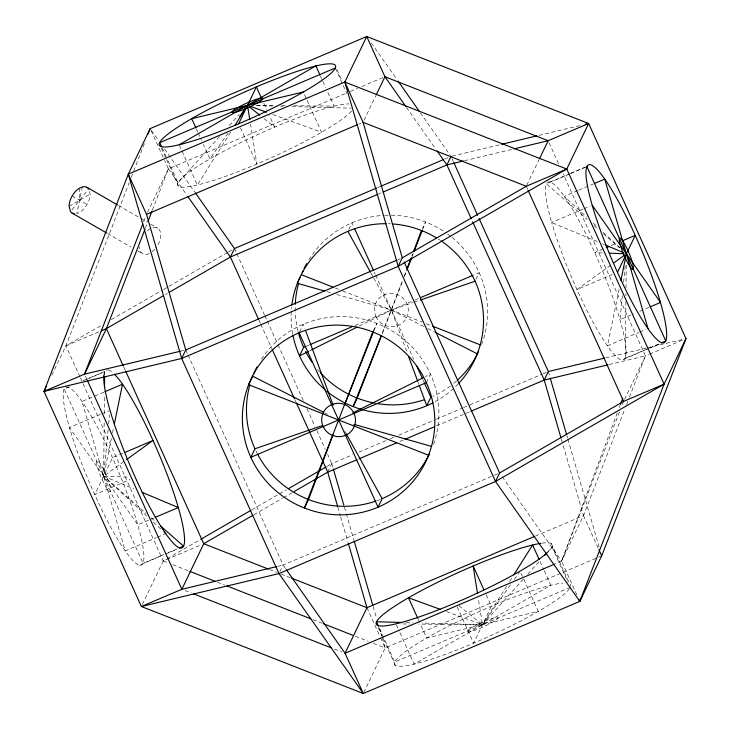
<?xml version="1.0" encoding="UTF-8"?>
<svg xmlns="http://www.w3.org/2000/svg" width="730" height="730" viewBox="0 0 730 730"><rect width="100%" height="100%" fill="white"/><g stroke="black" fill="none" stroke-linecap="round" stroke-linejoin="round"><path stroke-width="0.55" stroke-dasharray="3.65 2.74" d="M104.171 422.825L103.633 476.17L146.712 516.028M104.262 413.737L104.445 395.578M104.655 375.147L104.682 371.743L83.913 380.576M625.893 301.508L625.318 358.257L659.591 343.684M625.948 295.832L625.966 293.56M626.03 287.885L626.267 264.05M108.113 429.632L103.633 476.17L146.155 513.391M108.66 423.957L109.537 414.877M622.325 295.832L620.025 319.667L633.53 313.918M623.639 282.209L625.281 265.182M82.326 186.935L76.887 213.525A14.865 8.587 -60 0 0 90.118 194.162L89.06 189.681M111.362 438.511L103.633 476.17L133.709 488.808M112.502 432.972L113.634 427.433M619.095 289.281L607.488 345.774L638.65 332.515M617.306 412.888L561.607 561.16L577.01 595.215M619.314 407.55L620.108 405.415M402.23 281.388L381.836 334.167M404.238 276.086L406.236 270.784M411.857 255.938L412.66 253.821M51.803 375.184L65.901 345.837L129.219 182.637M131.272 177.344L133.334 172.043M133.745 170.984L144.43 143.436M143.646 221.792L145.699 216.5M145.407 228.089L147.46 222.805M152.387 210.103L168.393 168.84L164.661 160.582M382.137 333.92L402.714 280.868M404.347 276.661L406.391 271.405M412.103 256.677L413.326 253.52M422.716 229.329L425.572 221.966L422.387 228.6M619.487 411.976L561.607 561.16L555.329 563.825M622.361 404.566L623.593 401.39M502.222 476.681L561.607 561.16L583.48 515.617L624.935 408.754M626.577 404.52L627.809 401.345M629.452 397.111L645.466 355.848L563.113 173.822M373.942 330.745L376.853 323.399L372.765 331.922M147.496 212.357L168.393 168.84L346.221 93.203M364.024 120.268L375.685 95.977M142.323 604.476L163.228 560.959L166.185 559.253M299.601 331.831L303.242 324.257L304.812 328.509M348.767 229.448L351.951 222.823L353.813 226.93M279.909 571.69L283.085 565.066L493.343 475.641M327.715 472.155L331.803 463.632L352.727 454.735M426.366 382.648L430.454 374.125L425.407 376.643M475.987 279.325L479.172 272.691L473.925 274.927M526.75 185.256L538.904 159.952M363.768 692.487L385.157 647.957L597.505 557.638M624.561 399.374L645.466 355.848L648.578 354.524M230.607 132.203L197.392 185.018L179.653 145.799M506.638 586.272L482.484 624.679L418.719 624.095M509.659 581.472L512.077 577.631M228.079 133.043L209.93 158.912L203.396 144.458M510.343 584.949L482.484 624.679L422.086 623.019M514.239 579.41L519.422 572.019M71.905 209.811L88.713 188.906M219.538 136.519L177.956 182.892L167.69 160.189M229.366 125.56L239.203 114.592M523.31 579.145L482.484 624.679L446.541 611.612M527.845 574.09L539.187 561.443M547.509 552.163L552.044 547.108L567.913 582.193M123.744 461.634L103.633 476.17L129.621 477.183M610.827 265.063L577.001 289.518L612.315 274.498M69.094 206.298L90.118 194.162M79.935 376.863L65.901 345.837L102.373 324.777M111.252 319.658L162.516 290.056M163.502 289.491L227.577 252.489M228.563 251.923L233.49 249.076M165.445 294.518L167.416 293.387M167.17 558.687L199.701 539.899M251.95 509.741L278.568 494.374M279.553 493.799L286.452 489.821M326.876 466.479L331.803 463.632L327.597 454.325M253.912 514.76L282.455 498.289M283.432 497.714L292.292 492.604M309.639 350.838L311.655 349.825M359.105 326.146L391.408 310.022L412.861 302.64M350.409 91.423L357.727 88.312M361.916 86.532L384.929 76.741M358.868 124.073L360.958 123.178M377.784 187.555L380.923 186.223M444.725 159.085L447.864 157.744M378.925 193.851L381.014 192.966M65.901 345.837L99.143 331.694M83.393 380.54L107.283 370.375M550.055 182.053L569.783 173.658M570.823 173.22L585.369 167.033M69.368 386.763L64.176 388.971L143.08 563.368L163.849 554.535M569.263 174.142L546.414 183.86L587.239 219.593M570.303 173.704L586.92 166.632M398.105 259.624L400.195 258.73M103.815 392.183L82.006 401.454L125.259 550.885L156.412 537.627M577.74 190.603L564.235 196.343L586.61 217.038M578.78 190.165L593.317 183.978M100.621 414.312L69.46 427.561A96.634 15.54 67 0 0 139.439 565.175L164.369 554.572M101.662 413.873L108.934 410.78M582.859 209.2L551.697 222.458A96.634 15.54 67 0 0 621.677 360.063L648.678 348.575M583.9 208.762L590.132 206.106M305.733 346.458L308.881 345.126M355.008 325.507L414.175 300.34M415.224 299.893L418.363 298.552M122.877 453.293L112.493 457.71L94.763 494.63L130.077 479.61M603.044 249.067L594.731 252.598L602.642 252.909M611.348 245.526L616.54 243.318M154.413 517.707L137.797 524.779L69.46 427.561A96.634 15.54 67 0 1 101.981 435.774A96.634 15.54 67 0 1 139.439 565.175M639.763 311.272L649.116 307.293M157.452 537.189L164.725 534.095M639.69 332.077L645.922 329.422M358.996 452.071L386.197 440.5M390.377 438.721L394.565 436.941M398.753 435.162L435.363 419.586M436.403 419.148L462.555 408.024M463.605 407.577L468.833 405.351M469.883 404.904L542.052 374.207M543.102 373.76L547.281 371.981M399.885 441.458L404.073 439.679M436.494 425.882L469.974 411.647M168.01 552.765L177.353 548.787M165.409 554.134L176.833 549.27M649.718 348.137L662.183 342.835M80.41 377.894L163.228 560.959L200.622 545.055M649.618 354.087L683.891 339.505M494.383 475.193L499.612 472.967M535.364 536.085L583.48 515.617L562.912 444.561M598.545 557.191L601.684 555.858M570.249 587.349L394.72 662.01L379.308 627.955M413.928 302.266L419.294 300.422M452.107 156.147L500.552 144.558M539.096 135.342L579.839 125.606M464.517 160.719L511.83 149.404M180.255 351.258L184.663 350.208M605.59 357.846L646.333 348.101M647.437 347.836L683.773 339.149M609.158 364.535L645.466 355.848M277.582 566.38L283.085 565.066L285.695 568.779M256.622 105.403L274.845 105.567M281.68 105.631L285.092 105.667M294.199 105.75L334.057 106.115L327.514 91.67M402.777 623.949L409.612 624.013M256.632 105.567L272.582 106.005M280.566 106.233L282.838 106.288M291.954 106.544L351.212 108.177M406.135 622.58L412.97 622.772M326.885 291.681L331.256 292.922M336.722 294.473L391.408 310.022L423.728 326.511M272.883 114.546L321.519 132.221L303.306 91.98M335.344 288.049L338.519 289.29M342.753 290.951L422.049 322.04M426.284 323.7L430.517 325.361M269.443 569.491L276.862 572.402M281.105 574.063L290.64 577.795M163.228 560.959L167.48 562.629M172.782 564.71L188.714 570.951M217.385 582.193L224.813 585.104M312.951 619.651L322.505 623.402M355.428 636.305L368.166 641.296M373.477 643.376L385.157 647.957L382 637.053M185.046 590.524L191.397 593.015M334.477 649.098L341.895 652.009M597.332 241.63L551.697 222.458A96.634 15.54 67 0 1 584.219 230.662A96.634 15.54 67 0 1 621.677 360.063M602.515 243.811L604.595 244.678M427.771 328.564L434.843 332.177M324.458 412.76L327.487 414.312M118.406 205.468L139.977 217.914M140.954 218.48L146.839 221.883M150.763 224.146L157.625 228.107M72.17 195.941L87.043 204.519M107.465 233.481L130.989 247.059M137.851 251.029L142.751 253.857M264.114 118.671L274.589 127.102L269.452 115.751M458.905 605.708L482.484 624.679L478.25 598.098M594.047 225.543L597.45 228.526M603.409 233.737L619.569 247.871M151.265 517.853L156.366 522.324M593.235 223.17L597.377 227.003M603.172 232.368L619.743 247.698M153.337 522.16L161.622 529.825M371.287 43.006L396.773 79.26M420.298 112.721L450.355 155.481M406.455 107.383L435.819 149.148M151.493 130.451L158.684 140.68M164.56 149.048L194.618 191.807M168.393 168.84L186.67 194.837M371.013 273.175L373.212 277.163M373.769 278.157L391.408 310.022L406.729 351.504M344.66 430.928L346.312 433.921M549.07 142.797L558.897 164.515M526.266 186.269L527.671 189.38M451.943 158.483L453.348 161.585M583.48 515.617L598.417 548.641M336.922 69.642L342.06 80.993M551.351 543.595L569.555 583.845A96.634 13.341 -24.3 0 1 570.641 586.226M335.28 67.99L346.951 93.787M320.516 76.194L322.386 80.318M322.852 81.349L325.653 87.536M540.072 561.498L543.813 569.747M544.279 570.787L550.812 585.232L414.156 664.127L399.684 632.144M521.001 573.159L523.337 578.315M523.802 579.346L538.275 611.339L426.694 638.02L420.161 623.575M374.253 272.107L375.174 274.161M375.64 275.183L413.673 359.233M422.962 379.773L424.349 382.849M263.849 103.368L266.651 109.564M486.216 594.868L491.354 606.219L473.615 643.139L457.281 607.022M240.517 127.905L256.86 164.022L250.509 124.146M196.397 128.982L197.793 132.075M198.259 133.106L201.526 140.333M418.29 619.451L419.686 622.544M234.476 248.51L236.347 252.644M236.812 253.684L264.424 314.703M264.89 315.734L266.76 319.877M267.235 320.908L277.528 343.657M277.993 344.697L303.26 400.542M307.001 408.818L314.959 426.402M316.829 430.536L325.251 449.16M258.931 320.123L260.327 323.226M260.802 324.257L272.025 349.077M294.957 399.757L295.896 401.829M396.417 624.917L399.219 631.112M162.087 147.807L167.216 159.158M161.376 148.217L166.048 158.538M166.513 159.569L178.649 186.405M378.14 627.335L382.803 637.655M383.277 638.686L395.414 665.514M151.119 130.661L164.195 159.551M366.953 607.707L380.02 636.606M380.485 637.637L385.157 647.957M185.758 349.944L187.628 354.077M188.103 355.108L283.085 565.066M123.726 366.871L125.122 369.973M85.474 376.215L86.879 379.317M418.117 382.347L418.901 384.473M548.33 371.543L549.909 376.99M566.955 435.892L567.593 438.073M567.904 439.159L599.157 547.135M561.324 439.095L562.593 443.466M331.803 463.632L333.062 467.994M344.432 507.259L346.011 512.716M346.33 513.801L353.904 539.981M373.158 606.511L376.634 618.511M379.472 628.32L381.68 635.958M337.835 507.14L340.372 515.882M340.682 516.977L347.964 542.116M79.606 188.094L79.606 200.23M456.533 380.987A96.634 94.435 25.7 0 1 452.226 384.591M450.446 385.951A96.634 94.435 25.7 0 1 432.917 396.317M319.667 371.962A96.634 94.435 25.7 0 1 317.532 369.49M298.023 331.256A96.634 94.435 25.7 0 1 295.258 312.276M295.221 311.144A96.634 94.435 25.7 0 1 295.221 305.478M308.954 259.67A96.634 94.435 25.7 0 1 383.597 215.359M384.692 215.295A96.634 94.435 25.7 0 1 390.194 215.168M391.298 215.186A96.634 94.435 25.7 0 1 445.911 232.833M447.691 234.093A96.634 94.435 25.7 0 1 451.158 236.748M452.016 237.432A96.634 94.435 25.7 0 1 481.362 345.29M458.13 384.007A96.634 94.435 25.7 0 1 433.912 402.349M292.712 334.249A96.634 94.435 25.7 0 1 291.58 307.275M388.305 223.727A96.634 94.435 25.7 0 1 390.504 223.818M438.164 238.929A96.634 94.435 25.7 0 1 440.007 240.124M351.586 110.96A96.634 13.341 -24.3 0 1 218.416 178.814A96.634 13.341 -24.3 0 1 210.924 158.337A96.634 13.341 -24.3 0 1 349.004 103.934M569.491 588.635A96.634 13.341 -24.3 0 1 440.719 656.014A96.634 13.341 -24.3 0 1 422.341 640.575A96.634 13.341 -24.3 0 1 562.921 583.124M103.806 375.466A96.634 15.54 67 0 1 107.182 369.818M108.323 369.937A96.634 15.54 67 0 1 113.406 373.231M380.056 499.512A96.634 94.435 25.7 0 1 376.872 500.707M256.887 452.865A96.634 94.435 25.7 0 1 255.874 450.83M261.45 359.196A96.634 94.435 25.7 0 1 384.756 326.903A96.634 94.435 25.7 0 1 433.428 444.634M541.943 543.175A96.634 13.341 -24.3 0 1 546.761 553.158M152.908 227.687A14.865 8.587 -60 0 1 160.564 233.016A14.865 8.587 -60 0 1 156.028 247.707M154.842 249.176A14.865 8.587 -60 0 1 150.188 253.118M149.276 253.602A14.865 8.587 -60 0 1 139.676 247.05M147.469 230.826A14.865 8.587 -60 0 1 150.188 228.846M97.619 467.62A16.991 2.728 67 0 0 109.929 491.819A16.991 2.728 67 0 0 103.341 469.071A16.991 2.728 67 0 0 97.619 467.62M375.968 316.592A16.991 16.607 25.7 0 0 405.123 320.023A16.991 16.607 25.7 0 0 393.114 293.469A16.991 16.607 25.7 0 0 375.968 316.592M473.414 630.775A16.991 2.345 -24.3 0 0 497.915 618.118A16.991 2.345 -24.3 0 0 476.115 625.154A16.991 2.345 -24.3 0 0 473.414 630.775"/><path stroke-width="1.09" d="M104.527 387.63L104.636 376.279M114.318 424.103L122.512 384.226L104.855 391.736M620.911 280.411L625.692 257.152M620.509 404.347L622.827 398.178M332.98 434.825L308.525 499.512L304.428 508.034L372.765 331.922M407.039 268.667L411.054 258.064M413.454 251.695L421.475 230.488M585.341 124.282L588.645 123.498L566.772 169.041L398.197 266.368L181.67 358.457L44.028 391.38L128.316 174.142L150.188 128.599L366.715 36.5L588.645 123.498L685.972 338.62L601.684 555.858L579.812 601.401L363.284 693.5L141.355 606.502L44.028 391.38L46.455 386.316M148.135 133.891L150.188 128.599M142.825 223.909L84.534 374.152L44.028 391.38M180.255 351.258L84.534 374.152L106.407 328.609L144.996 229.147M147.871 221.747L151.977 211.162M381.315 336.028L357.235 398.078L353.147 406.601L381.005 336.265M406.793 270.346L411.693 257.726M414.138 251.421L422.305 230.379M405.807 106.452L384.929 76.741L366.715 36.5L344.843 82.043L398.197 266.368L495.524 481.49L579.812 601.401L664.099 384.162L685.972 338.62M344.414 405.278L373.523 331.794M238.646 123.781L256.385 86.861L261.513 98.212M286.352 569.71L345.071 653.259L363.284 693.5L278.997 573.588L181.67 358.457L185.758 349.944L397.056 260.072M169.378 292.246L230.388 257.033L234.476 248.51L376.735 188.002M376.178 94.964L384.929 76.741L548.139 140.726L588.645 123.498M300.085 277.601L297.356 283.286L324.695 291.06M249.897 384.71A96.634 94.435 25.7 0 0 254.925 448.786L250.828 457.309A96.634 94.435 25.7 0 0 416.648 476.827A96.634 94.435 25.7 0 0 348.31 325.799A96.634 94.435 25.7 0 0 250.828 457.309L426.366 382.648M305.733 346.458L303.634 347.352L299.546 355.875L308.626 351.34M398.197 266.368L402.285 257.845L526.266 186.269L566.772 169.041L664.099 384.162L495.524 481.49L278.997 573.588L141.355 606.502L181.861 589.274L276.488 566.644M383.104 192.072L446.915 164.934L451.003 156.412M539.388 158.939L548.139 140.726L514.029 148.883M428.994 454.909A96.634 94.435 25.7 0 1 382.137 498.654L378.049 507.177L299.145 332.78M429.459 453.348L428.556 455.237L248.638 384.71L252.735 376.196L323.445 412.249M478.634 350.966L477.265 353.804L435.856 332.688M495.524 481.49L499.612 472.967L623.593 401.39L664.099 384.162M471.014 411.2L544.242 380.056L548.33 371.543L479.081 218.471M617.507 272.29L635.237 235.37L622.772 240.672M234.832 125.487L245.709 108.204M513.883 574.747L532.608 544.981L539.142 559.436M239.741 116.408L245.572 108.095M544.48 555.539L546.752 553.002M126.491 459.644L152.999 440.482L124.958 452.408M613.574 263.083L624.542 255.153M179.188 144.768L315.844 65.873L320.05 75.153M101.215 330.818L106.407 328.609L163.474 295.659M200.686 539.333L250.965 510.306M288.423 488.68L325.89 467.054M252.936 515.325L203.734 543.731L181.861 589.274L87.344 380.357M294.254 491.473L327.715 472.155L356.997 459.699M311.655 349.825L357.079 327.159M352.727 412.924L423.391 377.656M335.28 67.99A96.634 13.341 -24.3 0 1 195.95 139.968A96.634 13.341 -24.3 0 1 211.308 107.994A96.634 13.341 -24.3 0 1 335.28 67.99L159.751 142.651L161.613 146.776M181.67 358.457L128.316 174.142L344.843 82.043L566.772 169.041M185.758 349.944L146.52 214.383L357.819 124.511M380.923 186.223L443.685 159.523M187.975 196.689L230.388 257.033L377.875 194.299M594.357 183.531L604.741 179.115L647.994 328.546M309.931 344.679L351.86 326.839M420.462 297.667L472.885 275.365M606.155 247.744L609.267 246.412M155.454 517.269L178.303 507.542L142.003 492.294M650.147 306.855L660.54 302.439L592.203 205.221A96.634 15.54 67 0 1 624.725 213.434A96.634 15.54 67 0 1 662.183 342.835A96.634 15.54 67 0 1 592.203 205.221M359.096 458.805L396.746 442.791M405.113 439.232L434.405 426.776M179.434 547.911L183.586 546.14L160.618 526.038M661.672 342.799L665.824 341.029L586.92 166.632M534.314 536.523L366.953 607.707L345.071 653.259L554.28 564.272M420.37 300.048L475.075 281.214M254.925 448.786L322.505 425.517M303.306 91.98L191.725 118.661L195.923 127.951M501.656 144.303L536.897 135.871M437.124 151.01L446.915 164.934L463.413 160.983M548.33 371.543L604.486 358.111M472.648 221.82L544.242 380.056L608.053 364.799M401.582 622.453L376.507 621.768L378.377 625.893M609.422 253.173L624.114 253.739M353.904 424.331L431.549 446.404M249.633 106.087L266.541 112.237M440.199 609.304L408.481 597.779L417.825 618.419M344.843 82.043L363.047 122.293L526.266 186.269M301.444 274.763L333.218 287.219M432.644 326.191L480.303 344.87M268.385 569.072L203.734 543.731L125.596 371.013M291.699 578.215L366.953 607.707L348.283 543.211M189.773 571.371L215.259 581.354M226.939 585.934L310.825 618.821M323.572 623.812L353.302 635.465M193.523 593.846L331.301 647.857M605.626 245.116L623.265 252.525M87.043 187.355L117.43 204.902M72.17 213.105L106.489 232.916M249.259 106.726L259.743 115.157M164.104 532.124L165.765 533.657M398.078 81.121L418.983 110.869M195.275 192.738L234.476 248.51M347.863 231.346L370.457 272.18M346.312 433.921L382.137 498.654M528.146 190.421L623.593 401.39M453.814 162.617L477.675 215.368M446.915 164.934L471.242 218.717M598.883 549.672L601.684 555.858M578.881 599.339L579.812 601.401M404.165 261.979L499.612 472.967M354.743 228.983L373.322 270.054M416.921 366.423L422.497 378.742M424.349 382.849L430.855 397.22L426.758 405.743L419.294 385.54M483.88 589.712L473.14 565.978L477.548 593.663M230.388 257.033L258.457 319.083M272.5 350.117L294.491 398.726M296.362 402.86L327.715 472.155L337.525 506.045M128.316 174.142L146.52 214.383M106.407 328.609L123.251 365.839M408.69 356.824L417.724 381.279M305.596 330.635L333.099 405.086M550.228 378.085L566.644 434.797M544.242 380.056L561.014 438M363.047 122.293L402.285 257.845M333.382 469.089L343.803 505.078M354.214 541.076L372.848 605.416M247.516 105.321L249.806 119.72M440.92 240.736A96.634 94.435 25.7 0 1 458.905 383.177M432.899 402.869A96.634 94.435 25.7 0 1 326.702 391.134M325.014 389.72A96.634 94.435 25.7 0 1 292.931 335.353M291.836 305.058A96.634 94.435 25.7 0 1 386.106 223.69M392.694 223.946A96.634 94.435 25.7 0 1 436.284 237.77M477.712 353.484A96.634 94.435 25.7 0 1 457.372 380.239M424.513 399.657A96.634 94.435 25.7 0 1 377.364 403.599M375.202 403.225A96.634 94.435 25.7 0 1 320.397 372.774M312.048 362.262A96.634 94.435 25.7 0 1 305.605 351.44M303.634 347.352A96.634 94.435 25.7 0 1 298.305 332.36M295.267 304.346A96.634 94.435 25.7 0 1 298.616 283.276M302.275 272.691A96.634 94.435 25.7 0 1 303.16 270.638M304.1 268.594A96.634 94.435 25.7 0 1 306.673 263.566M546.761 553.158A96.634 13.341 -24.3 0 1 415.005 618.337A96.634 13.341 -24.3 0 1 404.274 600.252A96.634 13.341 -24.3 0 1 540.921 543.321M114.4 374.198A96.634 15.54 67 0 1 179.087 510.306A96.634 15.54 67 0 1 153.263 513.409A96.634 15.54 67 0 1 103.806 375.466M375.804 501.09A96.634 94.435 25.7 0 1 257.407 453.877M254.004 373.094A96.634 94.435 25.7 0 1 256.896 366.989M88.713 188.906A14.865 8.587 -60 0 0 82.326 186.935L79.606 188.094A14.865 8.587 -60 0 0 69.094 206.298L70.5 211.554A14.865 8.587 -60 0 0 74.35 213.78M620.363 245.28A16.991 2.728 67 0 0 632.673 269.479A16.991 2.728 67 0 0 626.084 246.731A16.991 2.728 67 0 0 620.363 245.28M323.162 426.539A16.991 16.607 25.7 0 0 352.316 429.97A16.991 16.607 25.7 0 0 340.308 403.416A16.991 16.607 25.7 0 0 323.162 426.539M238.454 111.416A16.991 2.345 -24.3 0 0 262.946 98.76A16.991 2.345 -24.3 0 0 241.146 105.786A16.991 2.345 -24.3 0 0 238.454 111.416"/></g></svg>
